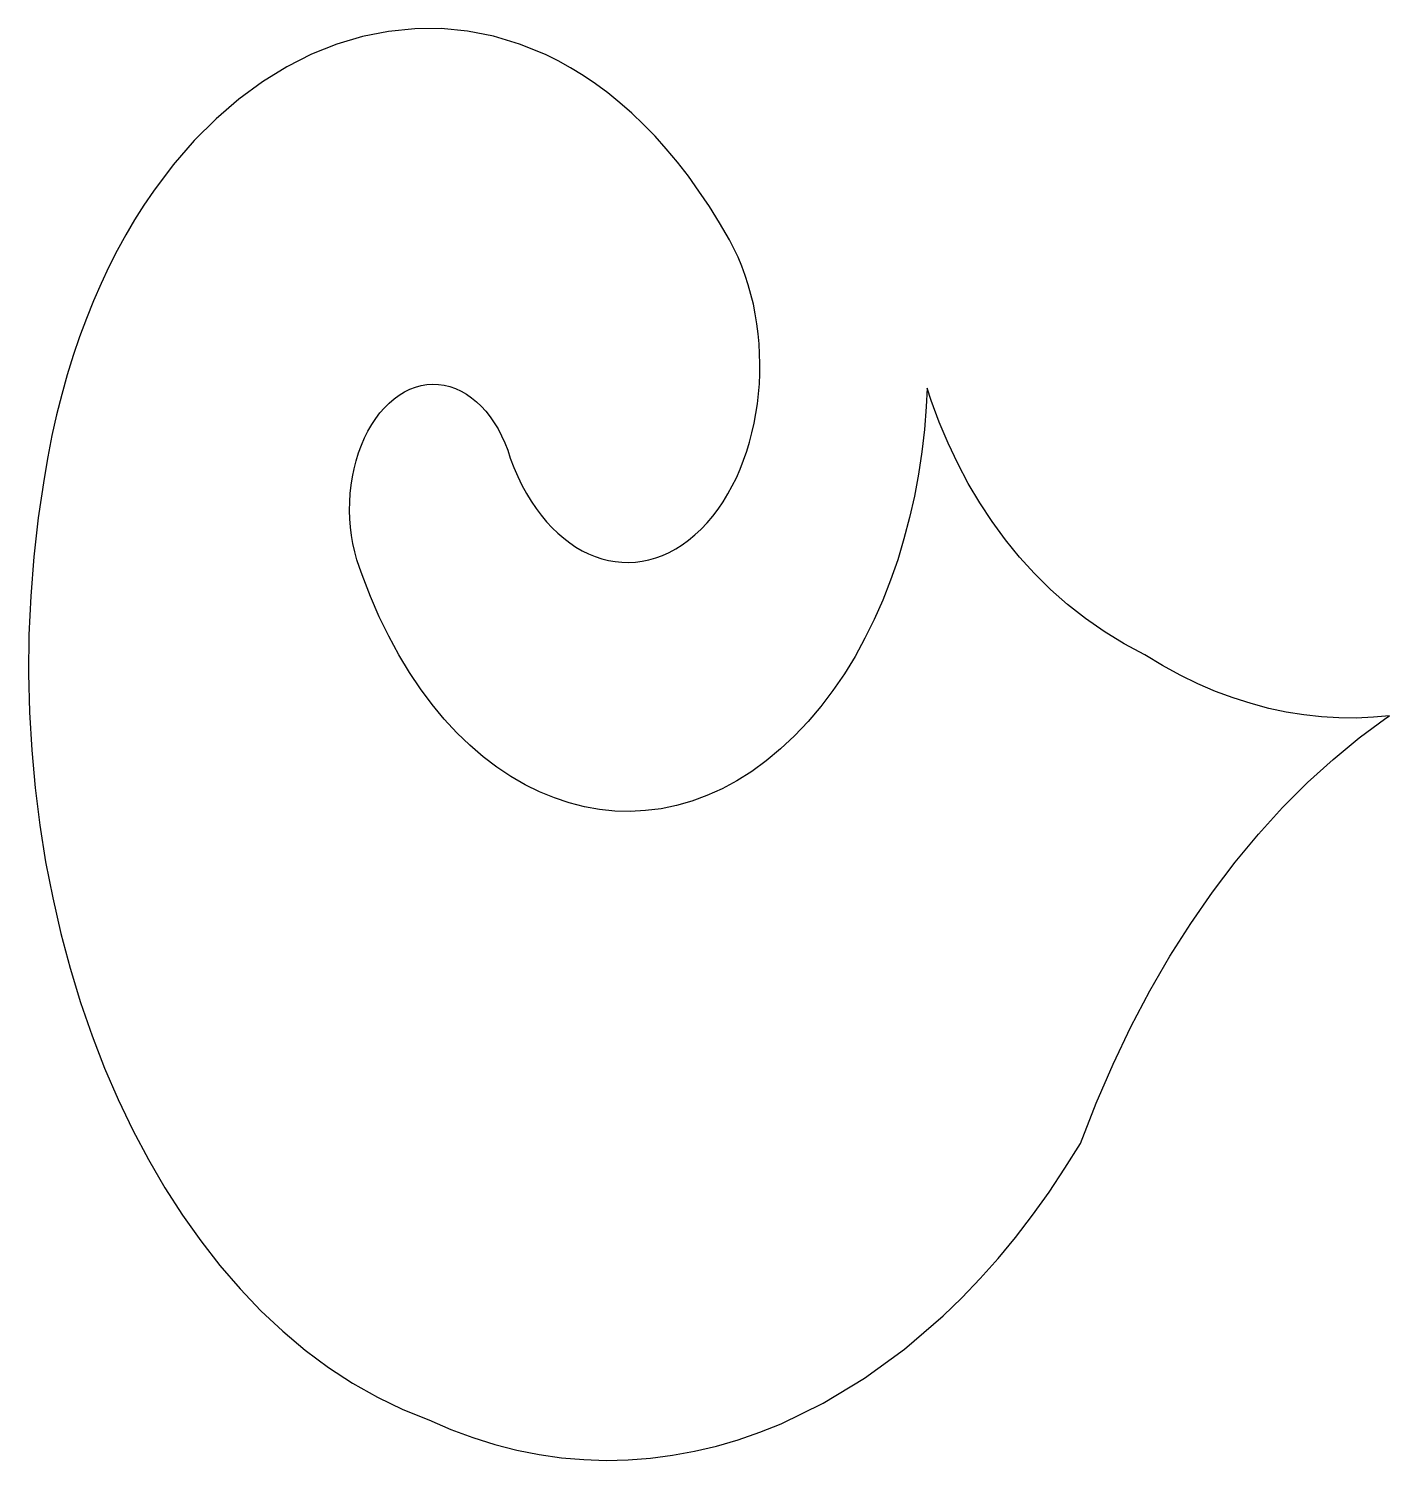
# Model space of a CAD drawing. Header units: centimetres. Extents: x -2.15 to 2.15, y -1.9 to 1.9.
# Drawn here: x 0.8129 to 1.1229, y -1.6041 to -1.2778 of the extents above; entities that cross this region are included whole.
import ezdxf

# ---------------------------------------------------------------- set-up
doc = ezdxf.new("R2010")
doc.units = ezdxf.units.CM
doc.header["$MEASUREMENT"] = 0
doc.layers.add('Layer 1', color=7, linetype='Continuous')

msp = doc.modelspace()

# ---------------------------------------------------------------- linework, layer by layer
at = {"layer": 'Layer 1', "color": 177}
msp.add_open_spline([(1.12295, -1.43446), (1.12295, -1.43446), (1.12216, -1.43498), (1.12216, -1.43498), (1.12216, -1.43498), (1.12216, -1.43498), (1.11607, -1.43948), (1.11607, -1.43948), (1.11607, -1.43948), (1.11607, -1.43948), (1.11012, -1.44438), (1.11012, -1.44438), (1.11012, -1.44438), (1.11012, -1.44438), (1.1043, -1.44967), (1.1043, -1.44967), (1.1043, -1.44967), (1.1043, -1.44967), (1.09863, -1.45535), (1.09863, -1.45535), (1.09863, -1.45535), (1.09863, -1.45535), (1.09313, -1.4614), (1.09313, -1.4614), (1.09313, -1.4614), (1.09313, -1.4614), (1.08779, -1.46782), (1.08779, -1.46782), (1.08779, -1.46782), (1.08779, -1.46782), (1.08265, -1.47461), (1.08265, -1.47461), (1.08265, -1.47461), (1.08265, -1.47461), (1.07769, -1.48177), (1.07769, -1.48177), (1.07769, -1.48177), (1.07769, -1.48177), (1.07293, -1.48927), (1.07293, -1.48927), (1.07293, -1.48927), (1.07293, -1.48927), (1.06839, -1.49713), (1.06839, -1.49713), (1.06839, -1.49713), (1.06839, -1.49713), (1.06407, -1.50533), (1.06407, -1.50533), (1.06407, -1.50533), (1.06407, -1.50533), (1.05999, -1.51386), (1.05999, -1.51386), (1.05999, -1.51386), (1.05999, -1.51386), (1.05614, -1.52272), (1.05614, -1.52272), (1.05614, -1.52272), (1.05614, -1.52272), (1.05255, -1.5319), (1.05255, -1.5319), (1.05255, -1.5319), (1.05255, -1.5319), (1.04903, -1.53758), (1.04903, -1.53758), (1.04903, -1.53758), (1.04903, -1.53758), (1.04539, -1.54304), (1.04539, -1.54304), (1.04539, -1.54304), (1.04539, -1.54304), (1.04163, -1.54829), (1.04163, -1.54829), (1.04163, -1.54829), (1.04163, -1.54829), (1.03776, -1.55332), (1.03776, -1.55332), (1.03776, -1.55332), (1.03776, -1.55332), (1.03378, -1.55814), (1.03378, -1.55814), (1.03378, -1.55814), (1.03378, -1.55814), (1.0297, -1.56273), (1.0297, -1.56273), (1.0297, -1.56273), (1.0297, -1.56273), (1.02552, -1.56709), (1.02552, -1.56709), (1.02552, -1.56709), (1.02552, -1.56709), (1.02125, -1.57123), (1.02125, -1.57123), (1.02125, -1.57123), (1.02125, -1.57123), (1.01244, -1.57881), (1.01244, -1.57881), (1.01244, -1.57881), (1.01244, -1.57881), (1.00334, -1.58545), (1.00334, -1.58545), (1.00334, -1.58545), (1.00334, -1.58545), (0.99396, -1.59111), (0.99396, -1.59111), (0.99396, -1.59111), (0.99396, -1.59111), (0.98435, -1.59579), (0.98435, -1.59579), (0.98435, -1.59579), (0.98435, -1.59579), (0.97948, -1.59775), (0.97948, -1.59775), (0.97948, -1.59775), (0.97948, -1.59775), (0.97456, -1.59945), (0.97456, -1.59945), (0.97456, -1.59945), (0.97456, -1.59945), (0.9696, -1.6009), (0.9696, -1.6009), (0.9696, -1.6009), (0.9696, -1.6009), (0.96461, -1.60208), (0.96461, -1.60208), (0.96461, -1.60208), (0.96461, -1.60208), (0.9596, -1.603), (0.9596, -1.603), (0.9596, -1.603), (0.9596, -1.603), (0.95456, -1.60366), (0.95456, -1.60366), (0.95456, -1.60366), (0.95456, -1.60366), (0.94951, -1.60405), (0.94951, -1.60405), (0.94951, -1.60405), (0.94951, -1.60405), (0.94444, -1.60415), (0.94444, -1.60415), (0.94444, -1.60415), (0.94444, -1.60415), (0.93937, -1.60399), (0.93937, -1.60399), (0.93937, -1.60399), (0.93937, -1.60399), (0.93429, -1.60355), (0.93429, -1.60355), (0.93429, -1.60355), (0.93429, -1.60355), (0.92922, -1.60283), (0.92922, -1.60283), (0.92922, -1.60283), (0.92922, -1.60283), (0.92415, -1.60182), (0.92415, -1.60182), (0.92415, -1.60182), (0.92415, -1.60182), (0.9191, -1.60053), (0.9191, -1.60053), (0.9191, -1.60053), (0.9191, -1.60053), (0.91407, -1.59895), (0.91407, -1.59895), (0.91407, -1.59895), (0.91407, -1.59895), (0.90906, -1.59708), (0.90906, -1.59708), (0.90906, -1.59708), (0.90906, -1.59708), (0.90408, -1.59491), (0.90408, -1.59491), (0.90408, -1.59491), (0.90408, -1.59491), (0.89813, -1.59254), (0.89813, -1.59254), (0.89813, -1.59254), (0.89813, -1.59254), (0.89233, -1.58976), (0.89233, -1.58976), (0.89233, -1.58976), (0.89233, -1.58976), (0.88669, -1.58657), (0.88669, -1.58657), (0.88669, -1.58657), (0.88669, -1.58657), (0.88122, -1.58299), (0.88122, -1.58299), (0.88122, -1.58299), (0.88122, -1.58299), (0.8759, -1.57904), (0.8759, -1.57904), (0.8759, -1.57904), (0.8759, -1.57904), (0.87077, -1.57473), (0.87077, -1.57473), (0.87077, -1.57473), (0.87077, -1.57473), (0.86581, -1.57008), (0.86581, -1.57008), (0.86581, -1.57008), (0.86581, -1.57008), (0.86104, -1.56508), (0.86104, -1.56508), (0.86104, -1.56508), (0.86104, -1.56508), (0.85646, -1.55977), (0.85646, -1.55977), (0.85646, -1.55977), (0.85646, -1.55977), (0.85207, -1.55415), (0.85207, -1.55415), (0.85207, -1.55415), (0.85207, -1.55415), (0.84789, -1.54823), (0.84789, -1.54823), (0.84789, -1.54823), (0.84789, -1.54823), (0.84391, -1.54204), (0.84391, -1.54204), (0.84391, -1.54204), (0.84391, -1.54204), (0.84015, -1.53558), (0.84015, -1.53558), (0.84015, -1.53558), (0.84015, -1.53558), (0.8366, -1.52887), (0.8366, -1.52887), (0.8366, -1.52887), (0.8366, -1.52887), (0.83327, -1.52192), (0.83327, -1.52192), (0.83327, -1.52192), (0.83327, -1.52192), (0.83018, -1.51474), (0.83018, -1.51474), (0.83018, -1.51474), (0.83018, -1.51474), (0.82732, -1.50736), (0.82732, -1.50736), (0.82732, -1.50736), (0.82732, -1.50736), (0.8247, -1.49977), (0.8247, -1.49977), (0.8247, -1.49977), (0.8247, -1.49977), (0.82232, -1.492), (0.82232, -1.492), (0.82232, -1.492), (0.82232, -1.492), (0.8202, -1.48406), (0.8202, -1.48406), (0.8202, -1.48406), (0.8202, -1.48406), (0.81834, -1.47597), (0.81834, -1.47597), (0.81834, -1.47597), (0.81834, -1.47597), (0.81674, -1.46773), (0.81674, -1.46773), (0.81674, -1.46773), (0.81674, -1.46773), (0.8154, -1.45935), (0.8154, -1.45935), (0.8154, -1.45935), (0.8154, -1.45935), (0.81434, -1.45086), (0.81434, -1.45086), (0.81434, -1.45086), (0.81434, -1.45086), (0.81356, -1.44228), (0.81356, -1.44228), (0.81356, -1.44228), (0.81356, -1.44228), (0.81306, -1.43359), (0.81306, -1.43359), (0.81306, -1.43359), (0.81306, -1.43359), (0.81286, -1.42484), (0.81286, -1.42484), (0.81286, -1.42484), (0.81286, -1.42484), (0.81294, -1.41602), (0.81294, -1.41602), (0.81294, -1.41602), (0.81294, -1.41602), (0.81333, -1.40715), (0.81333, -1.40715), (0.81333, -1.40715), (0.81333, -1.40715), (0.81403, -1.39825), (0.81403, -1.39825), (0.81403, -1.39825), (0.81403, -1.39825), (0.81504, -1.38932), (0.81504, -1.38932), (0.81504, -1.38932), (0.81504, -1.38932), (0.81637, -1.38039), (0.81637, -1.38039), (0.81637, -1.38039), (0.81637, -1.38039), (0.81722, -1.37544), (0.81722, -1.37544), (0.81722, -1.37544), (0.81722, -1.37544), (0.81818, -1.37059), (0.81818, -1.37059), (0.81818, -1.37059), (0.81818, -1.37059), (0.81924, -1.36585), (0.81924, -1.36585), (0.81924, -1.36585), (0.81924, -1.36585), (0.8204, -1.36123), (0.8204, -1.36123), (0.8204, -1.36123), (0.8204, -1.36123), (0.82166, -1.35672), (0.82166, -1.35672), (0.82166, -1.35672), (0.82166, -1.35672), (0.82302, -1.35233), (0.82302, -1.35233), (0.82302, -1.35233), (0.82302, -1.35233), (0.82447, -1.34805), (0.82447, -1.34805), (0.82447, -1.34805), (0.82447, -1.34805), (0.82602, -1.34388), (0.82602, -1.34388), (0.82602, -1.34388), (0.82602, -1.34388), (0.82765, -1.33984), (0.82765, -1.33984), (0.82765, -1.33984), (0.82765, -1.33984), (0.82936, -1.33591), (0.82936, -1.33591), (0.82936, -1.33591), (0.82936, -1.33591), (0.83116, -1.3321), (0.83116, -1.3321), (0.83116, -1.3321), (0.83116, -1.3321), (0.83304, -1.32841), (0.83304, -1.32841), (0.83304, -1.32841), (0.83304, -1.32841), (0.83499, -1.32485), (0.83499, -1.32485), (0.83499, -1.32485), (0.83499, -1.32485), (0.83702, -1.3214), (0.83702, -1.3214), (0.83702, -1.3214), (0.83702, -1.3214), (0.83912, -1.31808), (0.83912, -1.31808), (0.83912, -1.31808), (0.83912, -1.31808), (0.84129, -1.31488), (0.84129, -1.31488), (0.84129, -1.31488), (0.84129, -1.31488), (0.84583, -1.30886), (0.84583, -1.30886), (0.84583, -1.30886), (0.84583, -1.30886), (0.8506, -1.30335), (0.8506, -1.30335), (0.8506, -1.30335), (0.8506, -1.30335), (0.8556, -1.29836), (0.8556, -1.29836), (0.8556, -1.29836), (0.8556, -1.29836), (0.86079, -1.29388), (0.86079, -1.29388), (0.86079, -1.29388), (0.86079, -1.29388), (0.86616, -1.28994), (0.86616, -1.28994), (0.86616, -1.28994), (0.86616, -1.28994), (0.87169, -1.28653), (0.87169, -1.28653), (0.87169, -1.28653), (0.87169, -1.28653), (0.87735, -1.28367), (0.87735, -1.28367), (0.87735, -1.28367), (0.87735, -1.28367), (0.88311, -1.28137), (0.88311, -1.28137), (0.88311, -1.28137), (0.88311, -1.28137), (0.88897, -1.27962), (0.88897, -1.27962), (0.88897, -1.27962), (0.88897, -1.27962), (0.89489, -1.27845), (0.89489, -1.27845), (0.89489, -1.27845), (0.89489, -1.27845), (0.90087, -1.27785), (0.90087, -1.27785), (0.90087, -1.27785), (0.90087, -1.27785), (0.90685, -1.27783), (0.90685, -1.27783), (0.90685, -1.27783), (0.90685, -1.27783), (0.91285, -1.27841), (0.91285, -1.27841), (0.91285, -1.27841), (0.91285, -1.27841), (0.91882, -1.27958), (0.91882, -1.27958), (0.91882, -1.27958), (0.91882, -1.27958), (0.92474, -1.28137), (0.92474, -1.28137), (0.92474, -1.28137), (0.92474, -1.28137), (0.93061, -1.28376), (0.93061, -1.28376), (0.93061, -1.28376), (0.93061, -1.28376), (0.93351, -1.2852), (0.93351, -1.2852), (0.93351, -1.2852), (0.93351, -1.2852), (0.93638, -1.28679), (0.93638, -1.28679), (0.93638, -1.28679), (0.93638, -1.28679), (0.93924, -1.28853), (0.93924, -1.28853), (0.93924, -1.28853), (0.93924, -1.28853), (0.94205, -1.29043), (0.94205, -1.29043), (0.94205, -1.29043), (0.94205, -1.29043), (0.94484, -1.2925), (0.94484, -1.2925), (0.94484, -1.2925), (0.94484, -1.2925), (0.94759, -1.29472), (0.94759, -1.29472), (0.94759, -1.29472), (0.94759, -1.29472), (0.95031, -1.2971), (0.95031, -1.2971), (0.95031, -1.2971), (0.95031, -1.2971), (0.95297, -1.29965), (0.95297, -1.29965), (0.95297, -1.29965), (0.95297, -1.29965), (0.9556, -1.30236), (0.9556, -1.30236), (0.9556, -1.30236), (0.9556, -1.30236), (0.95818, -1.30524), (0.95818, -1.30524), (0.95818, -1.30524), (0.95818, -1.30524), (0.96071, -1.30828), (0.96071, -1.30828), (0.96071, -1.30828), (0.96071, -1.30828), (0.9632, -1.31148), (0.9632, -1.31148), (0.9632, -1.31148), (0.9632, -1.31148), (0.96562, -1.31486), (0.96562, -1.31486), (0.96562, -1.31486), (0.96562, -1.31486), (0.96799, -1.3184), (0.96799, -1.3184), (0.96799, -1.3184), (0.96799, -1.3184), (0.9703, -1.3221), (0.9703, -1.3221), (0.9703, -1.3221), (0.9703, -1.3221), (0.97255, -1.32599), (0.97255, -1.32599), (0.97255, -1.32599), (0.97255, -1.32599), (0.97358, -1.32793), (0.97358, -1.32793), (0.97358, -1.32793), (0.97358, -1.32793), (0.97452, -1.32994), (0.97452, -1.32994), (0.97452, -1.32994), (0.97452, -1.32994), (0.97538, -1.33199), (0.97538, -1.33199), (0.97538, -1.33199), (0.97538, -1.33199), (0.97616, -1.33409), (0.97616, -1.33409), (0.97616, -1.33409), (0.97616, -1.33409), (0.97686, -1.33622), (0.97686, -1.33622), (0.97686, -1.33622), (0.97686, -1.33622), (0.97747, -1.3384), (0.97747, -1.3384), (0.97747, -1.3384), (0.97747, -1.3384), (0.97801, -1.3406), (0.97801, -1.3406), (0.97801, -1.3406), (0.97801, -1.3406), (0.97845, -1.34283), (0.97845, -1.34283), (0.97845, -1.34283), (0.97845, -1.34283), (0.97882, -1.34509), (0.97882, -1.34509), (0.97882, -1.34509), (0.97882, -1.34509), (0.97911, -1.34736), (0.97911, -1.34736), (0.97911, -1.34736), (0.97911, -1.34736), (0.97932, -1.34964), (0.97932, -1.34964), (0.97932, -1.34964), (0.97932, -1.34964), (0.97945, -1.35193), (0.97945, -1.35193), (0.97945, -1.35193), (0.97945, -1.35193), (0.97951, -1.35422), (0.97951, -1.35422), (0.97951, -1.35422), (0.97951, -1.35422), (0.97948, -1.35651), (0.97948, -1.35651), (0.97948, -1.35651), (0.97948, -1.35651), (0.97938, -1.35879), (0.97938, -1.35879), (0.97938, -1.35879), (0.97938, -1.35879), (0.97919, -1.36106), (0.97919, -1.36106), (0.97919, -1.36106), (0.97919, -1.36106), (0.97893, -1.36331), (0.97893, -1.36331), (0.97893, -1.36331), (0.97893, -1.36331), (0.9786, -1.36555), (0.9786, -1.36555), (0.9786, -1.36555), (0.9786, -1.36555), (0.97819, -1.36776), (0.97819, -1.36776), (0.97819, -1.36776), (0.97819, -1.36776), (0.9777, -1.36993), (0.9777, -1.36993), (0.9777, -1.36993), (0.9777, -1.36993), (0.97714, -1.37207), (0.97714, -1.37207), (0.97714, -1.37207), (0.97714, -1.37207), (0.9765, -1.37417), (0.9765, -1.37417), (0.9765, -1.37417), (0.9765, -1.37417), (0.97579, -1.37622), (0.97579, -1.37622), (0.97579, -1.37622), (0.97579, -1.37622), (0.975, -1.37823), (0.975, -1.37823), (0.975, -1.37823), (0.975, -1.37823), (0.97414, -1.38018), (0.97414, -1.38018), (0.97414, -1.38018), (0.97414, -1.38018), (0.97321, -1.38207), (0.97321, -1.38207), (0.97321, -1.38207), (0.97321, -1.38207), (0.97221, -1.38389), (0.97221, -1.38389), (0.97221, -1.38389), (0.97221, -1.38389), (0.97113, -1.38565), (0.97113, -1.38565), (0.97113, -1.38565), (0.97113, -1.38565), (0.96999, -1.38734), (0.96999, -1.38734), (0.96999, -1.38734), (0.96999, -1.38734), (0.96876, -1.38894), (0.96876, -1.38894), (0.96876, -1.38894), (0.96876, -1.38894), (0.96748, -1.39046), (0.96748, -1.39046), (0.96748, -1.39046), (0.96748, -1.39046), (0.96612, -1.3919), (0.96612, -1.3919), (0.96612, -1.3919), (0.96612, -1.3919), (0.96471, -1.39322), (0.96471, -1.39322), (0.96471, -1.39322), (0.96471, -1.39322), (0.96327, -1.39441), (0.96327, -1.39441), (0.96327, -1.39441), (0.96327, -1.39441), (0.96181, -1.39547), (0.96181, -1.39547), (0.96181, -1.39547), (0.96181, -1.39547), (0.96033, -1.39641), (0.96033, -1.39641), (0.96033, -1.39641), (0.96033, -1.39641), (0.95883, -1.39722), (0.95883, -1.39722), (0.95883, -1.39722), (0.95883, -1.39722), (0.9573, -1.39791), (0.9573, -1.39791), (0.9573, -1.39791), (0.9573, -1.39791), (0.95577, -1.39847), (0.95577, -1.39847), (0.95577, -1.39847), (0.95577, -1.39847), (0.95423, -1.39891), (0.95423, -1.39891), (0.95423, -1.39891), (0.95423, -1.39891), (0.95269, -1.39923), (0.95269, -1.39923), (0.95269, -1.39923), (0.95269, -1.39923), (0.95114, -1.39943), (0.95114, -1.39943), (0.95114, -1.39943), (0.95114, -1.39943), (0.94959, -1.39951), (0.94959, -1.39951), (0.94959, -1.39951), (0.94959, -1.39951), (0.94804, -1.39946), (0.94804, -1.39946), (0.94804, -1.39946), (0.94804, -1.39946), (0.9465, -1.39931), (0.9465, -1.39931), (0.9465, -1.39931), (0.9465, -1.39931), (0.94497, -1.39904), (0.94497, -1.39904), (0.94497, -1.39904), (0.94497, -1.39904), (0.94345, -1.39865), (0.94345, -1.39865), (0.94345, -1.39865), (0.94345, -1.39865), (0.94195, -1.39815), (0.94195, -1.39815), (0.94195, -1.39815), (0.94195, -1.39815), (0.94047, -1.39754), (0.94047, -1.39754), (0.94047, -1.39754), (0.94047, -1.39754), (0.939, -1.39682), (0.939, -1.39682), (0.939, -1.39682), (0.939, -1.39682), (0.93757, -1.39599), (0.93757, -1.39599), (0.93757, -1.39599), (0.93757, -1.39599), (0.93616, -1.39504), (0.93616, -1.39504), (0.93616, -1.39504), (0.93616, -1.39504), (0.93479, -1.39399), (0.93479, -1.39399), (0.93479, -1.39399), (0.93479, -1.39399), (0.93345, -1.39284), (0.93345, -1.39284), (0.93345, -1.39284), (0.93345, -1.39284), (0.93214, -1.39158), (0.93214, -1.39158), (0.93214, -1.39158), (0.93214, -1.39158), (0.93088, -1.39022), (0.93088, -1.39022), (0.93088, -1.39022), (0.93088, -1.39022), (0.92966, -1.38875), (0.92966, -1.38875), (0.92966, -1.38875), (0.92966, -1.38875), (0.92849, -1.38718), (0.92849, -1.38718), (0.92849, -1.38718), (0.92849, -1.38718), (0.92737, -1.38551), (0.92737, -1.38551), (0.92737, -1.38551), (0.92737, -1.38551), (0.9263, -1.38375), (0.9263, -1.38375), (0.9263, -1.38375), (0.9263, -1.38375), (0.92528, -1.38188), (0.92528, -1.38188), (0.92528, -1.38188), (0.92528, -1.38188), (0.92433, -1.37992), (0.92433, -1.37992), (0.92433, -1.37992), (0.92433, -1.37992), (0.92344, -1.37786), (0.92344, -1.37786), (0.92344, -1.37786), (0.92344, -1.37786), (0.92262, -1.37571), (0.92262, -1.37571), (0.92262, -1.37571), (0.92262, -1.37571), (0.92204, -1.37392), (0.92204, -1.37392), (0.92204, -1.37392), (0.92204, -1.37392), (0.92137, -1.37222), (0.92137, -1.37222), (0.92137, -1.37222), (0.92137, -1.37222), (0.92064, -1.37061), (0.92064, -1.37061), (0.92064, -1.37061), (0.92064, -1.37061), (0.91983, -1.36908), (0.91983, -1.36908), (0.91983, -1.36908), (0.91983, -1.36908), (0.91897, -1.36764), (0.91897, -1.36764), (0.91897, -1.36764), (0.91897, -1.36764), (0.91804, -1.36629), (0.91804, -1.36629), (0.91804, -1.36629), (0.91804, -1.36629), (0.91706, -1.36505), (0.91706, -1.36505), (0.91706, -1.36505), (0.91706, -1.36505), (0.91602, -1.3639), (0.91602, -1.3639), (0.91602, -1.3639), (0.91602, -1.3639), (0.91493, -1.36287), (0.91493, -1.36287), (0.91493, -1.36287), (0.91493, -1.36287), (0.9138, -1.36194), (0.9138, -1.36194), (0.9138, -1.36194), (0.9138, -1.36194), (0.91262, -1.36113), (0.91262, -1.36113), (0.91262, -1.36113), (0.91262, -1.36113), (0.91141, -1.36043), (0.91141, -1.36043), (0.91141, -1.36043), (0.91141, -1.36043), (0.91016, -1.35986), (0.91016, -1.35986), (0.91016, -1.35986), (0.91016, -1.35986), (0.90888, -1.35942), (0.90888, -1.35942), (0.90888, -1.35942), (0.90888, -1.35942), (0.90757, -1.3591), (0.90757, -1.3591), (0.90757, -1.3591), (0.90757, -1.3591), (0.90625, -1.35892), (0.90625, -1.35892), (0.90625, -1.35892), (0.90625, -1.35892), (0.90491, -1.35887), (0.90491, -1.35887), (0.90491, -1.35887), (0.90491, -1.35887), (0.90359, -1.35897), (0.90359, -1.35897), (0.90359, -1.35897), (0.90359, -1.35897), (0.90228, -1.35919), (0.90228, -1.35919), (0.90228, -1.35919), (0.90228, -1.35919), (0.901, -1.35954), (0.901, -1.35954), (0.901, -1.35954), (0.901, -1.35954), (0.89974, -1.36003), (0.89974, -1.36003), (0.89974, -1.36003), (0.89974, -1.36003), (0.89851, -1.36063), (0.89851, -1.36063), (0.89851, -1.36063), (0.89851, -1.36063), (0.89731, -1.36136), (0.89731, -1.36136), (0.89731, -1.36136), (0.89731, -1.36136), (0.89615, -1.3622), (0.89615, -1.3622), (0.89615, -1.3622), (0.89615, -1.3622), (0.89503, -1.36316), (0.89503, -1.36316), (0.89503, -1.36316), (0.89503, -1.36316), (0.89395, -1.36423), (0.89395, -1.36423), (0.89395, -1.36423), (0.89395, -1.36423), (0.89293, -1.36541), (0.89293, -1.36541), (0.89293, -1.36541), (0.89293, -1.36541), (0.89196, -1.36669), (0.89196, -1.36669), (0.89196, -1.36669), (0.89196, -1.36669), (0.89104, -1.36807), (0.89104, -1.36807), (0.89104, -1.36807), (0.89104, -1.36807), (0.89018, -1.36956), (0.89018, -1.36956), (0.89018, -1.36956), (0.89018, -1.36956), (0.8894, -1.37113), (0.8894, -1.37113), (0.8894, -1.37113), (0.8894, -1.37113), (0.88868, -1.3728), (0.88868, -1.3728), (0.88868, -1.3728), (0.88868, -1.3728), (0.88803, -1.37454), (0.88803, -1.37454), (0.88803, -1.37454), (0.88803, -1.37454), (0.88748, -1.37632), (0.88748, -1.37632), (0.88748, -1.37632), (0.88748, -1.37632), (0.88702, -1.37814), (0.88702, -1.37814), (0.88702, -1.37814), (0.88702, -1.37814), (0.88664, -1.38), (0.88664, -1.38), (0.88664, -1.38), (0.88664, -1.38), (0.88635, -1.38189), (0.88635, -1.38189), (0.88635, -1.38189), (0.88635, -1.38189), (0.88615, -1.38379), (0.88615, -1.38379), (0.88615, -1.38379), (0.88615, -1.38379), (0.88603, -1.3857), (0.88603, -1.3857), (0.88603, -1.3857), (0.88603, -1.3857), (0.886, -1.38762), (0.886, -1.38762), (0.886, -1.38762), (0.886, -1.38762), (0.88606, -1.38954), (0.88606, -1.38954), (0.88606, -1.38954), (0.88606, -1.38954), (0.8862, -1.39145), (0.8862, -1.39145), (0.8862, -1.39145), (0.8862, -1.39145), (0.88644, -1.39335), (0.88644, -1.39335), (0.88644, -1.39335), (0.88644, -1.39335), (0.88675, -1.39521), (0.88675, -1.39521), (0.88675, -1.39521), (0.88675, -1.39521), (0.88716, -1.39706), (0.88716, -1.39706), (0.88716, -1.39706), (0.88716, -1.39706), (0.88765, -1.39887), (0.88765, -1.39887), (0.88765, -1.39887), (0.88765, -1.39887), (0.88823, -1.40063), (0.88823, -1.40063), (0.88823, -1.40063), (0.88823, -1.40063), (0.8889, -1.40235), (0.8889, -1.40235), (0.8889, -1.40235), (0.8889, -1.40235), (0.89076, -1.40723), (0.89076, -1.40723), (0.89076, -1.40723), (0.89076, -1.40723), (0.89277, -1.41189), (0.89277, -1.41189), (0.89277, -1.41189), (0.89277, -1.41189), (0.89492, -1.41633), (0.89492, -1.41633), (0.89492, -1.41633), (0.89492, -1.41633), (0.89722, -1.42056), (0.89722, -1.42056), (0.89722, -1.42056), (0.89722, -1.42056), (0.89963, -1.42456), (0.89963, -1.42456), (0.89963, -1.42456), (0.89963, -1.42456), (0.90217, -1.42834), (0.90217, -1.42834), (0.90217, -1.42834), (0.90217, -1.42834), (0.90483, -1.43189), (0.90483, -1.43189), (0.90483, -1.43189), (0.90483, -1.43189), (0.90759, -1.43521), (0.90759, -1.43521), (0.90759, -1.43521), (0.90759, -1.43521), (0.91044, -1.4383), (0.91044, -1.4383), (0.91044, -1.4383), (0.91044, -1.4383), (0.9134, -1.44115), (0.9134, -1.44115), (0.9134, -1.44115), (0.9134, -1.44115), (0.91644, -1.44377), (0.91644, -1.44377), (0.91644, -1.44377), (0.91644, -1.44377), (0.91955, -1.44614), (0.91955, -1.44614), (0.91955, -1.44614), (0.91955, -1.44614), (0.92274, -1.44827), (0.92274, -1.44827), (0.92274, -1.44827), (0.92274, -1.44827), (0.92599, -1.45016), (0.92599, -1.45016), (0.92599, -1.45016), (0.92599, -1.45016), (0.9293, -1.4518), (0.9293, -1.4518), (0.9293, -1.4518), (0.9293, -1.4518), (0.93266, -1.45318), (0.93266, -1.45318), (0.93266, -1.45318), (0.93266, -1.45318), (0.93606, -1.45431), (0.93606, -1.45431), (0.93606, -1.45431), (0.93606, -1.45431), (0.9395, -1.45519), (0.9395, -1.45519), (0.9395, -1.45519), (0.9395, -1.45519), (0.94297, -1.4558), (0.94297, -1.4558), (0.94297, -1.4558), (0.94297, -1.4558), (0.94645, -1.45616), (0.94645, -1.45616), (0.94645, -1.45616), (0.94645, -1.45616), (0.94996, -1.45625), (0.94996, -1.45625), (0.94996, -1.45625), (0.94996, -1.45625), (0.95347, -1.45607), (0.95347, -1.45607), (0.95347, -1.45607), (0.95347, -1.45607), (0.95698, -1.45562), (0.95698, -1.45562), (0.95698, -1.45562), (0.95698, -1.45562), (0.96048, -1.4549), (0.96048, -1.4549), (0.96048, -1.4549), (0.96048, -1.4549), (0.96397, -1.45391), (0.96397, -1.45391), (0.96397, -1.45391), (0.96397, -1.45391), (0.96744, -1.45263), (0.96744, -1.45263), (0.96744, -1.45263), (0.96744, -1.45263), (0.97087, -1.45108), (0.97087, -1.45108), (0.97087, -1.45108), (0.97087, -1.45108), (0.97428, -1.44925), (0.97428, -1.44925), (0.97428, -1.44925), (0.97428, -1.44925), (0.97764, -1.44712), (0.97764, -1.44712), (0.97764, -1.44712), (0.97764, -1.44712), (0.98095, -1.44471), (0.98095, -1.44471), (0.98095, -1.44471), (0.98095, -1.44471), (0.9842, -1.44201), (0.9842, -1.44201), (0.9842, -1.44201), (0.9842, -1.44201), (0.98739, -1.43902), (0.98739, -1.43902), (0.98739, -1.43902), (0.98739, -1.43902), (0.99047, -1.43577), (0.99047, -1.43577), (0.99047, -1.43577), (0.99047, -1.43577), (0.99339, -1.43232), (0.99339, -1.43232), (0.99339, -1.43232), (0.99339, -1.43232), (0.99614, -1.42869), (0.99614, -1.42869), (0.99614, -1.42869), (0.99614, -1.42869), (0.99875, -1.42488), (0.99875, -1.42488), (0.99875, -1.42488), (0.99875, -1.42488), (1.00118, -1.4209), (1.00118, -1.4209), (1.00118, -1.4209), (1.00118, -1.4209), (1.00345, -1.41677), (1.00345, -1.41677), (1.00345, -1.41677), (1.00345, -1.41677), (1.00556, -1.41249), (1.00556, -1.41249), (1.00556, -1.41249), (1.00556, -1.41249), (1.00751, -1.40807), (1.00751, -1.40807), (1.00751, -1.40807), (1.00751, -1.40807), (1.00929, -1.40353), (1.00929, -1.40353), (1.00929, -1.40353), (1.00929, -1.40353), (1.0109, -1.39888), (1.0109, -1.39888), (1.0109, -1.39888), (1.0109, -1.39888), (1.01234, -1.39413), (1.01234, -1.39413), (1.01234, -1.39413), (1.01234, -1.39413), (1.01361, -1.38928), (1.01361, -1.38928), (1.01361, -1.38928), (1.01361, -1.38928), (1.01472, -1.38436), (1.01472, -1.38436), (1.01472, -1.38436), (1.01472, -1.38436), (1.01565, -1.37936), (1.01565, -1.37936), (1.01565, -1.37936), (1.01565, -1.37936), (1.01641, -1.3743), (1.01641, -1.3743), (1.01641, -1.3743), (1.01641, -1.3743), (1.017, -1.3692), (1.017, -1.3692), (1.017, -1.3692), (1.017, -1.3692), (1.01741, -1.36406), (1.01741, -1.36406), (1.01741, -1.36406), (1.01741, -1.36406), (1.01761, -1.35977), (1.01761, -1.35977), (1.01761, -1.35977), (1.01761, -1.35977), (1.01854, -1.36261), (1.01854, -1.36261), (1.01854, -1.36261), (1.01854, -1.36261), (1.02036, -1.3675), (1.02036, -1.3675), (1.02036, -1.3675), (1.02036, -1.3675), (1.02238, -1.37229), (1.02238, -1.37229), (1.02238, -1.37229), (1.02238, -1.37229), (1.02459, -1.37696), (1.02459, -1.37696), (1.02459, -1.37696), (1.02459, -1.37696), (1.027, -1.38151), (1.027, -1.38151), (1.027, -1.38151), (1.027, -1.38151), (1.02961, -1.38592), (1.02961, -1.38592), (1.02961, -1.38592), (1.02961, -1.38592), (1.03242, -1.39019), (1.03242, -1.39019), (1.03242, -1.39019), (1.03242, -1.39019), (1.03544, -1.39431), (1.03544, -1.39431), (1.03544, -1.39431), (1.03544, -1.39431), (1.03866, -1.39826), (1.03866, -1.39826), (1.03866, -1.39826), (1.03866, -1.39826), (1.04209, -1.40204), (1.04209, -1.40204), (1.04209, -1.40204), (1.04209, -1.40204), (1.04574, -1.40564), (1.04574, -1.40564), (1.04574, -1.40564), (1.04574, -1.40564), (1.0496, -1.40905), (1.0496, -1.40905), (1.0496, -1.40905), (1.0496, -1.40905), (1.05368, -1.41225), (1.05368, -1.41225), (1.05368, -1.41225), (1.05368, -1.41225), (1.05797, -1.41525), (1.05797, -1.41525), (1.05797, -1.41525), (1.05797, -1.41525), (1.06248, -1.41803), (1.06248, -1.41803), (1.06248, -1.41803), (1.06248, -1.41803), (1.06722, -1.42057), (1.06722, -1.42057), (1.06722, -1.42057), (1.06722, -1.42057), (1.07125, -1.42299), (1.07125, -1.42299), (1.07125, -1.42299), (1.07125, -1.42299), (1.07527, -1.42518), (1.07527, -1.42518), (1.07527, -1.42518), (1.07527, -1.42518), (1.07931, -1.42714), (1.07931, -1.42714), (1.07931, -1.42714), (1.07931, -1.42714), (1.08335, -1.42888), (1.08335, -1.42888), (1.08335, -1.42888), (1.08335, -1.42888), (1.08739, -1.43038), (1.08739, -1.43038), (1.08739, -1.43038), (1.08739, -1.43038), (1.09143, -1.43167), (1.09143, -1.43167), (1.09143, -1.43167), (1.09143, -1.43167), (1.09545, -1.43275), (1.09545, -1.43275), (1.09545, -1.43275), (1.09545, -1.43275), (1.09947, -1.4336), (1.09947, -1.4336), (1.09947, -1.4336), (1.09947, -1.4336), (1.10348, -1.43425), (1.10348, -1.43425), (1.10348, -1.43425), (1.10348, -1.43425), (1.10747, -1.43469), (1.10747, -1.43469), (1.10747, -1.43469), (1.10747, -1.43469), (1.11144, -1.43492), (1.11144, -1.43492), (1.11144, -1.43492), (1.11144, -1.43492), (1.1154, -1.43496), (1.1154, -1.43496), (1.1154, -1.43496), (1.1154, -1.43496), (1.11933, -1.43479), (1.11933, -1.43479), (1.11933, -1.43479), (1.11933, -1.43479), (1.12295, -1.43446), (1.12295, -1.43446)], degree=3, knots=[0, 0, 0, 0, 0.0031645569620253, 0.0031645569620253, 0.0031645569620253, 0.0031645569620253, 0.0063291139240506, 0.0063291139240506, 0.0063291139240506, 0.0063291139240506, 0.0094936708860759, 0.0094936708860759, 0.0094936708860759, 0.0094936708860759, 0.0126582278481013, 0.0126582278481013, 0.0126582278481013, 0.0126582278481013, 0.0158227848101266, 0.0158227848101266, 0.0158227848101266, 0.0158227848101266, 0.0189873417721519, 0.0189873417721519, 0.0189873417721519, 0.0189873417721519, 0.0221518987341772, 0.0221518987341772, 0.0221518987341772, 0.0221518987341772, 0.0253164556962025, 0.0253164556962025, 0.0253164556962025, 0.0253164556962025, 0.0284810126582278, 0.0284810126582278, 0.0284810126582278, 0.0284810126582278, 0.0316455696202532, 0.0316455696202532, 0.0316455696202532, 0.0316455696202532, 0.0348101265822785, 0.0348101265822785, 0.0348101265822785, 0.0348101265822785, 0.0379746835443038, 0.0379746835443038, 0.0379746835443038, 0.0379746835443038, 0.0411392405063291, 0.0411392405063291, 0.0411392405063291, 0.0411392405063291, 0.0443037974683544, 0.0443037974683544, 0.0443037974683544, 0.0443037974683544, 0.0474683544303797, 0.0474683544303797, 0.0474683544303797, 0.0474683544303797, 0.0506329113924051, 0.0506329113924051, 0.0506329113924051, 0.0506329113924051, 0.0537974683544304, 0.0537974683544304, 0.0537974683544304, 0.0537974683544304, 0.0569620253164557, 0.0569620253164557, 0.0569620253164557, 0.0569620253164557, 0.060126582278481, 0.060126582278481, 0.060126582278481, 0.060126582278481, 0.0632911392405063, 0.0632911392405063, 0.0632911392405063, 0.0632911392405063, 0.0664556962025316, 0.0664556962025316, 0.0664556962025316, 0.0664556962025316, 0.069620253164557, 0.069620253164557, 0.069620253164557, 0.069620253164557, 0.0727848101265823, 0.0727848101265823, 0.0727848101265823, 0.0727848101265823, 0.0759493670886076, 0.0759493670886076, 0.0759493670886076, 0.0759493670886076, 0.0791139240506329, 0.0791139240506329, 0.0791139240506329, 0.0791139240506329, 0.0822784810126582, 0.0822784810126582, 0.0822784810126582, 0.0822784810126582, 0.0854430379746835, 0.0854430379746835, 0.0854430379746835, 0.0854430379746835, 0.0886075949367089, 0.0886075949367089, 0.0886075949367089, 0.0886075949367089, 0.0917721518987342, 0.0917721518987342, 0.0917721518987342, 0.0917721518987342, 0.0949367088607595, 0.0949367088607595, 0.0949367088607595, 0.0949367088607595, 0.0981012658227848, 0.0981012658227848, 0.0981012658227848, 0.0981012658227848, 0.1012658227848101, 0.1012658227848101, 0.1012658227848101, 0.1012658227848101, 0.1044303797468354, 0.1044303797468354, 0.1044303797468354, 0.1044303797468354, 0.1075949367088608, 0.1075949367088608, 0.1075949367088608, 0.1075949367088608, 0.1107594936708861, 0.1107594936708861, 0.1107594936708861, 0.1107594936708861, 0.1139240506329114, 0.1139240506329114, 0.1139240506329114, 0.1139240506329114, 0.1170886075949367, 0.1170886075949367, 0.1170886075949367, 0.1170886075949367, 0.120253164556962, 0.120253164556962, 0.120253164556962, 0.120253164556962, 0.1234177215189873, 0.1234177215189873, 0.1234177215189873, 0.1234177215189873, 0.1265822784810127, 0.1265822784810127, 0.1265822784810127, 0.1265822784810127, 0.129746835443038, 0.129746835443038, 0.129746835443038, 0.129746835443038, 0.1329113924050633, 0.1329113924050633, 0.1329113924050633, 0.1329113924050633, 0.1360759493670886, 0.1360759493670886, 0.1360759493670886, 0.1360759493670886, 0.1392405063291139, 0.1392405063291139, 0.1392405063291139, 0.1392405063291139, 0.1424050632911392, 0.1424050632911392, 0.1424050632911392, 0.1424050632911392, 0.1455696202531646, 0.1455696202531646, 0.1455696202531646, 0.1455696202531646, 0.1487341772151899, 0.1487341772151899, 0.1487341772151899, 0.1487341772151899, 0.1518987341772152, 0.1518987341772152, 0.1518987341772152, 0.1518987341772152, 0.1550632911392405, 0.1550632911392405, 0.1550632911392405, 0.1550632911392405, 0.1582278481012658, 0.1582278481012658, 0.1582278481012658, 0.1582278481012658, 0.1613924050632911, 0.1613924050632911, 0.1613924050632911, 0.1613924050632911, 0.1645569620253164, 0.1645569620253164, 0.1645569620253164, 0.1645569620253164, 0.1677215189873418, 0.1677215189873418, 0.1677215189873418, 0.1677215189873418, 0.1708860759493671, 0.1708860759493671, 0.1708860759493671, 0.1708860759493671, 0.1740506329113924, 0.1740506329113924, 0.1740506329113924, 0.1740506329113924, 0.1772151898734177, 0.1772151898734177, 0.1772151898734177, 0.1772151898734177, 0.180379746835443, 0.180379746835443, 0.180379746835443, 0.180379746835443, 0.1835443037974684, 0.1835443037974684, 0.1835443037974684, 0.1835443037974684, 0.1867088607594937, 0.1867088607594937, 0.1867088607594937, 0.1867088607594937, 0.189873417721519, 0.189873417721519, 0.189873417721519, 0.189873417721519, 0.1930379746835443, 0.1930379746835443, 0.1930379746835443, 0.1930379746835443, 0.1962025316455696, 0.1962025316455696, 0.1962025316455696, 0.1962025316455696, 0.1993670886075949, 0.1993670886075949, 0.1993670886075949, 0.1993670886075949, 0.2025316455696203, 0.2025316455696203, 0.2025316455696203, 0.2025316455696203, 0.2056962025316456, 0.2056962025316456, 0.2056962025316456, 0.2056962025316456, 0.2088607594936709, 0.2088607594936709, 0.2088607594936709, 0.2088607594936709, 0.2120253164556962, 0.2120253164556962, 0.2120253164556962, 0.2120253164556962, 0.2151898734177215, 0.2151898734177215, 0.2151898734177215, 0.2151898734177215, 0.2183544303797468, 0.2183544303797468, 0.2183544303797468, 0.2183544303797468, 0.2215189873417721, 0.2215189873417721, 0.2215189873417721, 0.2215189873417721, 0.2246835443037975, 0.2246835443037975, 0.2246835443037975, 0.2246835443037975, 0.2278481012658228, 0.2278481012658228, 0.2278481012658228, 0.2278481012658228, 0.2310126582278481, 0.2310126582278481, 0.2310126582278481, 0.2310126582278481, 0.2341772151898734, 0.2341772151898734, 0.2341772151898734, 0.2341772151898734, 0.2373417721518987, 0.2373417721518987, 0.2373417721518987, 0.2373417721518987, 0.2405063291139241, 0.2405063291139241, 0.2405063291139241, 0.2405063291139241, 0.2436708860759494, 0.2436708860759494, 0.2436708860759494, 0.2436708860759494, 0.2468354430379747, 0.2468354430379747, 0.2468354430379747, 0.2468354430379747, 0.25, 0.25, 0.25, 0.25, 0.2531645569620253, 0.2531645569620253, 0.2531645569620253, 0.2531645569620253, 0.2563291139240506, 0.2563291139240506, 0.2563291139240506, 0.2563291139240506, 0.2594936708860759, 0.2594936708860759, 0.2594936708860759, 0.2594936708860759, 0.2626582278481013, 0.2626582278481013, 0.2626582278481013, 0.2626582278481013, 0.2658227848101266, 0.2658227848101266, 0.2658227848101266, 0.2658227848101266, 0.2689873417721519, 0.2689873417721519, 0.2689873417721519, 0.2689873417721519, 0.2721518987341772, 0.2721518987341772, 0.2721518987341772, 0.2721518987341772, 0.2753164556962026, 0.2753164556962026, 0.2753164556962026, 0.2753164556962026, 0.2784810126582278, 0.2784810126582278, 0.2784810126582278, 0.2784810126582278, 0.2816455696202532, 0.2816455696202532, 0.2816455696202532, 0.2816455696202532, 0.2848101265822785, 0.2848101265822785, 0.2848101265822785, 0.2848101265822785, 0.2879746835443038, 0.2879746835443038, 0.2879746835443038, 0.2879746835443038, 0.2911392405063291, 0.2911392405063291, 0.2911392405063291, 0.2911392405063291, 0.2943037974683544, 0.2943037974683544, 0.2943037974683544, 0.2943037974683544, 0.2974683544303797, 0.2974683544303797, 0.2974683544303797, 0.2974683544303797, 0.3006329113924051, 0.3006329113924051, 0.3006329113924051, 0.3006329113924051, 0.3037974683544304, 0.3037974683544304, 0.3037974683544304, 0.3037974683544304, 0.3069620253164557, 0.3069620253164557, 0.3069620253164557, 0.3069620253164557, 0.310126582278481, 0.310126582278481, 0.310126582278481, 0.310126582278481, 0.3132911392405063, 0.3132911392405063, 0.3132911392405063, 0.3132911392405063, 0.3164556962025317, 0.3164556962025317, 0.3164556962025317, 0.3164556962025317, 0.3196202531645569, 0.3196202531645569, 0.3196202531645569, 0.3196202531645569, 0.3227848101265823, 0.3227848101265823, 0.3227848101265823, 0.3227848101265823, 0.3259493670886076, 0.3259493670886076, 0.3259493670886076, 0.3259493670886076, 0.3291139240506329, 0.3291139240506329, 0.3291139240506329, 0.3291139240506329, 0.3322784810126582, 0.3322784810126582, 0.3322784810126582, 0.3322784810126582, 0.3354430379746836, 0.3354430379746836, 0.3354430379746836, 0.3354430379746836, 0.3386075949367088, 0.3386075949367088, 0.3386075949367088, 0.3386075949367088, 0.3417721518987342, 0.3417721518987342, 0.3417721518987342, 0.3417721518987342, 0.3449367088607595, 0.3449367088607595, 0.3449367088607595, 0.3449367088607595, 0.3481012658227848, 0.3481012658227848, 0.3481012658227848, 0.3481012658227848, 0.3512658227848101, 0.3512658227848101, 0.3512658227848101, 0.3512658227848101, 0.3544303797468354, 0.3544303797468354, 0.3544303797468354, 0.3544303797468354, 0.3575949367088608, 0.3575949367088608, 0.3575949367088608, 0.3575949367088608, 0.3607594936708861, 0.3607594936708861, 0.3607594936708861, 0.3607594936708861, 0.3639240506329114, 0.3639240506329114, 0.3639240506329114, 0.3639240506329114, 0.3670886075949367, 0.3670886075949367, 0.3670886075949367, 0.3670886075949367, 0.370253164556962, 0.370253164556962, 0.370253164556962, 0.370253164556962, 0.3734177215189873, 0.3734177215189873, 0.3734177215189873, 0.3734177215189873, 0.3765822784810127, 0.3765822784810127, 0.3765822784810127, 0.3765822784810127, 0.379746835443038, 0.379746835443038, 0.379746835443038, 0.379746835443038, 0.3829113924050633, 0.3829113924050633, 0.3829113924050633, 0.3829113924050633, 0.3860759493670886, 0.3860759493670886, 0.3860759493670886, 0.3860759493670886, 0.3892405063291139, 0.3892405063291139, 0.3892405063291139, 0.3892405063291139, 0.3924050632911392, 0.3924050632911392, 0.3924050632911392, 0.3924050632911392, 0.3955696202531646, 0.3955696202531646, 0.3955696202531646, 0.3955696202531646, 0.3987341772151899, 0.3987341772151899, 0.3987341772151899, 0.3987341772151899, 0.4018987341772152, 0.4018987341772152, 0.4018987341772152, 0.4018987341772152, 0.4050632911392405, 0.4050632911392405, 0.4050632911392405, 0.4050632911392405, 0.4082278481012658, 0.4082278481012658, 0.4082278481012658, 0.4082278481012658, 0.4113924050632912, 0.4113924050632912, 0.4113924050632912, 0.4113924050632912, 0.4145569620253164, 0.4145569620253164, 0.4145569620253164, 0.4145569620253164, 0.4177215189873418, 0.4177215189873418, 0.4177215189873418, 0.4177215189873418, 0.4208860759493671, 0.4208860759493671, 0.4208860759493671, 0.4208860759493671, 0.4240506329113924, 0.4240506329113924, 0.4240506329113924, 0.4240506329113924, 0.4272151898734177, 0.4272151898734177, 0.4272151898734177, 0.4272151898734177, 0.4303797468354431, 0.4303797468354431, 0.4303797468354431, 0.4303797468354431, 0.4335443037974683, 0.4335443037974683, 0.4335443037974683, 0.4335443037974683, 0.4367088607594937, 0.4367088607594937, 0.4367088607594937, 0.4367088607594937, 0.439873417721519, 0.439873417721519, 0.439873417721519, 0.439873417721519, 0.4430379746835443, 0.4430379746835443, 0.4430379746835443, 0.4430379746835443, 0.4462025316455696, 0.4462025316455696, 0.4462025316455696, 0.4462025316455696, 0.4493670886075949, 0.4493670886075949, 0.4493670886075949, 0.4493670886075949, 0.4525316455696203, 0.4525316455696203, 0.4525316455696203, 0.4525316455696203, 0.4556962025316456, 0.4556962025316456, 0.4556962025316456, 0.4556962025316456, 0.4588607594936709, 0.4588607594936709, 0.4588607594936709, 0.4588607594936709, 0.4620253164556962, 0.4620253164556962, 0.4620253164556962, 0.4620253164556962, 0.4651898734177215, 0.4651898734177215, 0.4651898734177215, 0.4651898734177215, 0.4683544303797468, 0.4683544303797468, 0.4683544303797468, 0.4683544303797468, 0.4715189873417722, 0.4715189873417722, 0.4715189873417722, 0.4715189873417722, 0.4746835443037974, 0.4746835443037974, 0.4746835443037974, 0.4746835443037974, 0.4778481012658228, 0.4778481012658228, 0.4778481012658228, 0.4778481012658228, 0.4810126582278481, 0.4810126582278481, 0.4810126582278481, 0.4810126582278481, 0.4841772151898734, 0.4841772151898734, 0.4841772151898734, 0.4841772151898734, 0.4873417721518987, 0.4873417721518987, 0.4873417721518987, 0.4873417721518987, 0.4905063291139241, 0.4905063291139241, 0.4905063291139241, 0.4905063291139241, 0.4936708860759494, 0.4936708860759494, 0.4936708860759494, 0.4936708860759494, 0.4968354430379747, 0.4968354430379747, 0.4968354430379747, 0.4968354430379747, 0.5, 0.5, 0.5, 0.5, 0.5031645569620253, 0.5031645569620253, 0.5031645569620253, 0.5031645569620253, 0.5063291139240507, 0.5063291139240507, 0.5063291139240507, 0.5063291139240507, 0.509493670886076, 0.509493670886076, 0.509493670886076, 0.509493670886076, 0.5126582278481012, 0.5126582278481012, 0.5126582278481012, 0.5126582278481012, 0.5158227848101266, 0.5158227848101266, 0.5158227848101266, 0.5158227848101266, 0.5189873417721519, 0.5189873417721519, 0.5189873417721519, 0.5189873417721519, 0.5221518987341772, 0.5221518987341772, 0.5221518987341772, 0.5221518987341772, 0.5253164556962026, 0.5253164556962026, 0.5253164556962026, 0.5253164556962026, 0.5284810126582279, 0.5284810126582279, 0.5284810126582279, 0.5284810126582279, 0.5316455696202531, 0.5316455696202531, 0.5316455696202531, 0.5316455696202531, 0.5348101265822784, 0.5348101265822784, 0.5348101265822784, 0.5348101265822784, 0.5379746835443038, 0.5379746835443038, 0.5379746835443038, 0.5379746835443038, 0.5411392405063291, 0.5411392405063291, 0.5411392405063291, 0.5411392405063291, 0.5443037974683544, 0.5443037974683544, 0.5443037974683544, 0.5443037974683544, 0.5474683544303798, 0.5474683544303798, 0.5474683544303798, 0.5474683544303798, 0.5506329113924051, 0.5506329113924051, 0.5506329113924051, 0.5506329113924051, 0.5537974683544303, 0.5537974683544303, 0.5537974683544303, 0.5537974683544303, 0.5569620253164557, 0.5569620253164557, 0.5569620253164557, 0.5569620253164557, 0.560126582278481, 0.560126582278481, 0.560126582278481, 0.560126582278481, 0.5632911392405063, 0.5632911392405063, 0.5632911392405063, 0.5632911392405063, 0.5664556962025317, 0.5664556962025317, 0.5664556962025317, 0.5664556962025317, 0.569620253164557, 0.569620253164557, 0.569620253164557, 0.569620253164557, 0.5727848101265823, 0.5727848101265823, 0.5727848101265823, 0.5727848101265823, 0.5759493670886076, 0.5759493670886076, 0.5759493670886076, 0.5759493670886076, 0.5791139240506329, 0.5791139240506329, 0.5791139240506329, 0.5791139240506329, 0.5822784810126582, 0.5822784810126582, 0.5822784810126582, 0.5822784810126582, 0.5854430379746836, 0.5854430379746836, 0.5854430379746836, 0.5854430379746836, 0.5886075949367089, 0.5886075949367089, 0.5886075949367089, 0.5886075949367089, 0.5917721518987342, 0.5917721518987342, 0.5917721518987342, 0.5917721518987342, 0.5949367088607594, 0.5949367088607594, 0.5949367088607594, 0.5949367088607594, 0.5981012658227848, 0.5981012658227848, 0.5981012658227848, 0.5981012658227848, 0.6012658227848101, 0.6012658227848101, 0.6012658227848101, 0.6012658227848101, 0.6044303797468354, 0.6044303797468354, 0.6044303797468354, 0.6044303797468354, 0.6075949367088608, 0.6075949367088608, 0.6075949367088608, 0.6075949367088608, 0.6107594936708861, 0.6107594936708861, 0.6107594936708861, 0.6107594936708861, 0.6139240506329114, 0.6139240506329114, 0.6139240506329114, 0.6139240506329114, 0.6170886075949367, 0.6170886075949367, 0.6170886075949367, 0.6170886075949367, 0.620253164556962, 0.620253164556962, 0.620253164556962, 0.620253164556962, 0.6234177215189873, 0.6234177215189873, 0.6234177215189873, 0.6234177215189873, 0.6265822784810127, 0.6265822784810127, 0.6265822784810127, 0.6265822784810127, 0.629746835443038, 0.629746835443038, 0.629746835443038, 0.629746835443038, 0.6329113924050633, 0.6329113924050633, 0.6329113924050633, 0.6329113924050633, 0.6360759493670886, 0.6360759493670886, 0.6360759493670886, 0.6360759493670886, 0.6392405063291139, 0.6392405063291139, 0.6392405063291139, 0.6392405063291139, 0.6424050632911392, 0.6424050632911392, 0.6424050632911392, 0.6424050632911392, 0.6455696202531646, 0.6455696202531646, 0.6455696202531646, 0.6455696202531646, 0.6487341772151899, 0.6487341772151899, 0.6487341772151899, 0.6487341772151899, 0.6518987341772152, 0.6518987341772152, 0.6518987341772152, 0.6518987341772152, 0.6550632911392406, 0.6550632911392406, 0.6550632911392406, 0.6550632911392406, 0.6582278481012658, 0.6582278481012658, 0.6582278481012658, 0.6582278481012658, 0.6613924050632911, 0.6613924050632911, 0.6613924050632911, 0.6613924050632911, 0.6645569620253164, 0.6645569620253164, 0.6645569620253164, 0.6645569620253164, 0.6677215189873418, 0.6677215189873418, 0.6677215189873418, 0.6677215189873418, 0.6708860759493671, 0.6708860759493671, 0.6708860759493671, 0.6708860759493671, 0.6740506329113924, 0.6740506329113924, 0.6740506329113924, 0.6740506329113924, 0.6772151898734177, 0.6772151898734177, 0.6772151898734177, 0.6772151898734177, 0.680379746835443, 0.680379746835443, 0.680379746835443, 0.680379746835443, 0.6835443037974683, 0.6835443037974683, 0.6835443037974683, 0.6835443037974683, 0.6867088607594937, 0.6867088607594937, 0.6867088607594937, 0.6867088607594937, 0.689873417721519, 0.689873417721519, 0.689873417721519, 0.689873417721519, 0.6930379746835443, 0.6930379746835443, 0.6930379746835443, 0.6930379746835443, 0.6962025316455697, 0.6962025316455697, 0.6962025316455697, 0.6962025316455697, 0.6993670886075949, 0.6993670886075949, 0.6993670886075949, 0.6993670886075949, 0.7025316455696202, 0.7025316455696202, 0.7025316455696202, 0.7025316455696202, 0.7056962025316456, 0.7056962025316456, 0.7056962025316456, 0.7056962025316456, 0.7088607594936709, 0.7088607594936709, 0.7088607594936709, 0.7088607594936709, 0.7120253164556962, 0.7120253164556962, 0.7120253164556962, 0.7120253164556962, 0.7151898734177216, 0.7151898734177216, 0.7151898734177216, 0.7151898734177216, 0.7183544303797469, 0.7183544303797469, 0.7183544303797469, 0.7183544303797469, 0.7215189873417721, 0.7215189873417721, 0.7215189873417721, 0.7215189873417721, 0.7246835443037974, 0.7246835443037974, 0.7246835443037974, 0.7246835443037974, 0.7278481012658228, 0.7278481012658228, 0.7278481012658228, 0.7278481012658228, 0.7310126582278481, 0.7310126582278481, 0.7310126582278481, 0.7310126582278481, 0.7341772151898734, 0.7341772151898734, 0.7341772151898734, 0.7341772151898734, 0.7373417721518988, 0.7373417721518988, 0.7373417721518988, 0.7373417721518988, 0.740506329113924, 0.740506329113924, 0.740506329113924, 0.740506329113924, 0.7436708860759493, 0.7436708860759493, 0.7436708860759493, 0.7436708860759493, 0.7468354430379747, 0.7468354430379747, 0.7468354430379747, 0.7468354430379747, 0.75, 0.75, 0.75, 0.75, 0.7531645569620253, 0.7531645569620253, 0.7531645569620253, 0.7531645569620253, 0.7563291139240507, 0.7563291139240507, 0.7563291139240507, 0.7563291139240507, 0.759493670886076, 0.759493670886076, 0.759493670886076, 0.759493670886076, 0.7626582278481012, 0.7626582278481012, 0.7626582278481012, 0.7626582278481012, 0.7658227848101266, 0.7658227848101266, 0.7658227848101266, 0.7658227848101266, 0.7689873417721519, 0.7689873417721519, 0.7689873417721519, 0.7689873417721519, 0.7721518987341772, 0.7721518987341772, 0.7721518987341772, 0.7721518987341772, 0.7753164556962026, 0.7753164556962026, 0.7753164556962026, 0.7753164556962026, 0.7784810126582279, 0.7784810126582279, 0.7784810126582279, 0.7784810126582279, 0.7816455696202531, 0.7816455696202531, 0.7816455696202531, 0.7816455696202531, 0.7848101265822784, 0.7848101265822784, 0.7848101265822784, 0.7848101265822784, 0.7879746835443038, 0.7879746835443038, 0.7879746835443038, 0.7879746835443038, 0.7911392405063291, 0.7911392405063291, 0.7911392405063291, 0.7911392405063291, 0.7943037974683544, 0.7943037974683544, 0.7943037974683544, 0.7943037974683544, 0.7974683544303798, 0.7974683544303798, 0.7974683544303798, 0.7974683544303798, 0.8006329113924051, 0.8006329113924051, 0.8006329113924051, 0.8006329113924051, 0.8037974683544303, 0.8037974683544303, 0.8037974683544303, 0.8037974683544303, 0.8069620253164557, 0.8069620253164557, 0.8069620253164557, 0.8069620253164557, 0.810126582278481, 0.810126582278481, 0.810126582278481, 0.810126582278481, 0.8132911392405063, 0.8132911392405063, 0.8132911392405063, 0.8132911392405063, 0.8164556962025317, 0.8164556962025317, 0.8164556962025317, 0.8164556962025317, 0.819620253164557, 0.819620253164557, 0.819620253164557, 0.819620253164557, 0.8227848101265823, 0.8227848101265823, 0.8227848101265823, 0.8227848101265823, 0.8259493670886076, 0.8259493670886076, 0.8259493670886076, 0.8259493670886076, 0.8291139240506329, 0.8291139240506329, 0.8291139240506329, 0.8291139240506329, 0.8322784810126582, 0.8322784810126582, 0.8322784810126582, 0.8322784810126582, 0.8354430379746836, 0.8354430379746836, 0.8354430379746836, 0.8354430379746836, 0.8386075949367089, 0.8386075949367089, 0.8386075949367089, 0.8386075949367089, 0.8417721518987342, 0.8417721518987342, 0.8417721518987342, 0.8417721518987342, 0.8449367088607594, 0.8449367088607594, 0.8449367088607594, 0.8449367088607594, 0.8481012658227848, 0.8481012658227848, 0.8481012658227848, 0.8481012658227848, 0.8512658227848101, 0.8512658227848101, 0.8512658227848101, 0.8512658227848101, 0.8544303797468354, 0.8544303797468354, 0.8544303797468354, 0.8544303797468354, 0.8575949367088608, 0.8575949367088608, 0.8575949367088608, 0.8575949367088608, 0.8607594936708861, 0.8607594936708861, 0.8607594936708861, 0.8607594936708861, 0.8639240506329114, 0.8639240506329114, 0.8639240506329114, 0.8639240506329114, 0.8670886075949367, 0.8670886075949367, 0.8670886075949367, 0.8670886075949367, 0.870253164556962, 0.870253164556962, 0.870253164556962, 0.870253164556962, 0.8734177215189873, 0.8734177215189873, 0.8734177215189873, 0.8734177215189873, 0.8765822784810127, 0.8765822784810127, 0.8765822784810127, 0.8765822784810127, 0.879746835443038, 0.879746835443038, 0.879746835443038, 0.879746835443038, 0.8829113924050633, 0.8829113924050633, 0.8829113924050633, 0.8829113924050633, 0.8860759493670886, 0.8860759493670886, 0.8860759493670886, 0.8860759493670886, 0.8892405063291139, 0.8892405063291139, 0.8892405063291139, 0.8892405063291139, 0.8924050632911392, 0.8924050632911392, 0.8924050632911392, 0.8924050632911392, 0.8955696202531646, 0.8955696202531646, 0.8955696202531646, 0.8955696202531646, 0.8987341772151899, 0.8987341772151899, 0.8987341772151899, 0.8987341772151899, 0.9018987341772152, 0.9018987341772152, 0.9018987341772152, 0.9018987341772152, 0.9050632911392406, 0.9050632911392406, 0.9050632911392406, 0.9050632911392406, 0.9082278481012658, 0.9082278481012658, 0.9082278481012658, 0.9082278481012658, 0.9113924050632911, 0.9113924050632911, 0.9113924050632911, 0.9113924050632911, 0.9145569620253164, 0.9145569620253164, 0.9145569620253164, 0.9145569620253164, 0.9177215189873418, 0.9177215189873418, 0.9177215189873418, 0.9177215189873418, 0.9208860759493671, 0.9208860759493671, 0.9208860759493671, 0.9208860759493671, 0.9240506329113924, 0.9240506329113924, 0.9240506329113924, 0.9240506329113924, 0.9272151898734177, 0.9272151898734177, 0.9272151898734177, 0.9272151898734177, 0.930379746835443, 0.930379746835443, 0.930379746835443, 0.930379746835443, 0.9335443037974683, 0.9335443037974683, 0.9335443037974683, 0.9335443037974683, 0.9367088607594937, 0.9367088607594937, 0.9367088607594937, 0.9367088607594937, 0.939873417721519, 0.939873417721519, 0.939873417721519, 0.939873417721519, 0.9430379746835443, 0.9430379746835443, 0.9430379746835443, 0.9430379746835443, 0.9462025316455697, 0.9462025316455697, 0.9462025316455697, 0.9462025316455697, 0.9493670886075949, 0.9493670886075949, 0.9493670886075949, 0.9493670886075949, 0.9525316455696202, 0.9525316455696202, 0.9525316455696202, 0.9525316455696202, 0.9556962025316456, 0.9556962025316456, 0.9556962025316456, 0.9556962025316456, 0.9588607594936709, 0.9588607594936709, 0.9588607594936709, 0.9588607594936709, 0.9620253164556962, 0.9620253164556962, 0.9620253164556962, 0.9620253164556962, 0.9651898734177216, 0.9651898734177216, 0.9651898734177216, 0.9651898734177216, 0.9683544303797469, 0.9683544303797469, 0.9683544303797469, 0.9683544303797469, 0.9715189873417721, 0.9715189873417721, 0.9715189873417721, 0.9715189873417721, 0.9746835443037974, 0.9746835443037974, 0.9746835443037974, 0.9746835443037974, 0.9778481012658228, 0.9778481012658228, 0.9778481012658228, 0.9778481012658228, 0.9810126582278481, 0.9810126582278481, 0.9810126582278481, 0.9810126582278481, 0.9841772151898734, 0.9841772151898734, 0.9841772151898734, 0.9841772151898734, 0.9873417721518988, 0.9873417721518988, 0.9873417721518988, 0.9873417721518988, 0.990506329113924, 0.990506329113924, 0.990506329113924, 0.990506329113924, 0.9936708860759493, 0.9936708860759493, 0.9936708860759493, 0.9936708860759493, 1, 1, 1, 1], dxfattribs=at)

doc.saveas('drawing.dxf')
